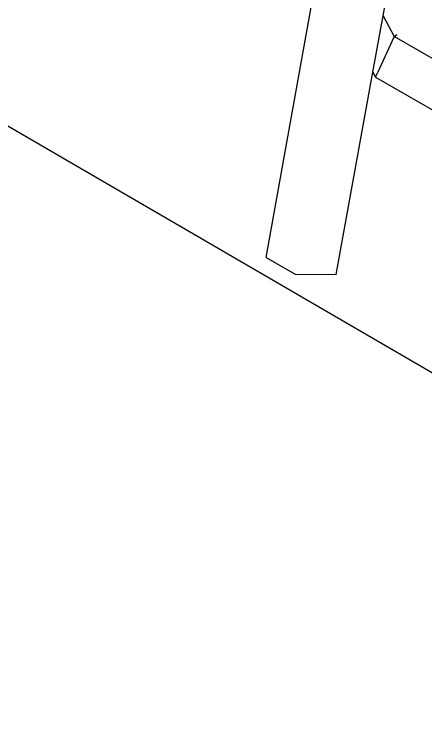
# Model space of a CAD drawing. Header units: millimetres. Extents: x -650 to 3773, y 316 to 2389.
# Drawn here: x 2963.05 to 2975.11, y 1388.63 to 1409.39 of the extents above; entities that cross this region are included whole.
import ezdxf

# ---------------------------------------------------------------- set-up
doc = ezdxf.new("R2010")
doc.units = ezdxf.units.MM

# ---------------------------------------------------------------- blocks, each defined once
blk = doc.blocks.new('A$C727f0937')
for p, q in [((353.002, 632.463), (237.677, 699.537)), ((285.663, 681.269), (286.339, 685.008)), ((282.237, 674.183), (283.578, 681.629)), ((285.365, 679.616), (285.663, 681.269)), ((285.663, 681.269), (285.989, 680.656)), ((285.989, 680.656), (286.067, 680.719)), ((285.989, 680.656), (285.502, 679.591)), ((289.066, 678.886), (285.989, 680.656)), ((284.293, 673.681), (285.365, 679.616)), ((285.365, 679.616), (285.446, 679.467)), ((285.446, 679.467), (285.445, 679.465)), ((285.446, 679.467), (285.502, 679.591)), ((285.446, 679.467), (295.672, 673.572)), ((282.237, 674.183), (283.087, 673.689)), ((283.087, 673.689), (284.293, 673.681))]:
    blk.add_line(p, q)

msp = doc.modelspace()

# ---------------------------------------------------------------- block references
msp.add_blockref('A$C727f0937', (2688.198, 728.071))

doc.saveas('drawing.dxf')
